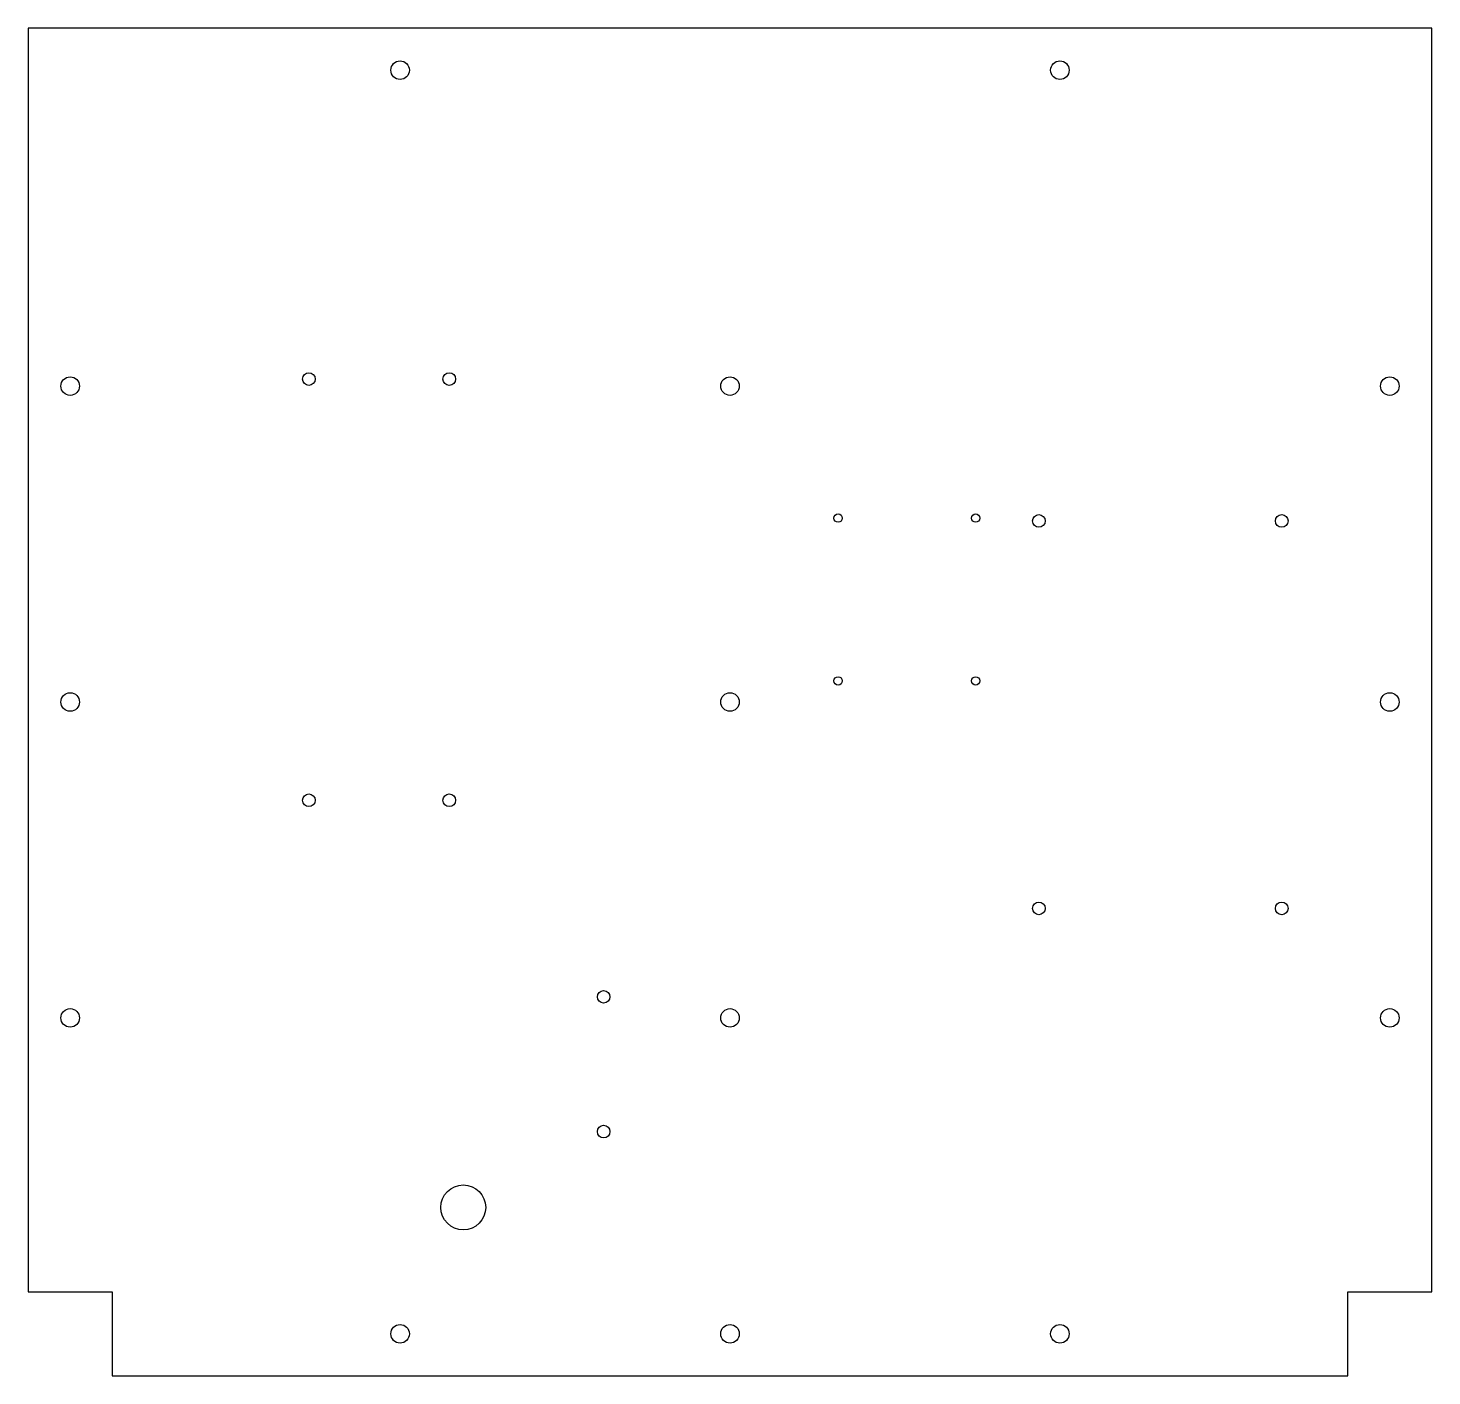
# Model space of a CAD drawing. Header units: millimetres. Extents: x -250 to 250, y -240 to 240.
import ezdxf

# ---------------------------------------------------------------- set-up
doc = ezdxf.new("R2010")
doc.units = ezdxf.units.MM
doc.layers.add('CUTOUTS', color=1, linetype='CONTINUOUS')
doc.layers.add('PERIMETER', color=5, linetype='CONTINUOUS')

msp = doc.modelspace()

# ---------------------------------------------------------------- linework, layer by layer
at = {"layer": 'CUTOUTS'}
for centre, radius in [((-117.5, 225), 3.3), ((117.5, 225), 3.3), ((-235, 112.5), 3.3), ((-150, 115), 2.25), ((-100, 115), 2.25), ((0, 112.5), 3.3), ((235, 112.5), 3.3), ((38.5, 65.5), 1.5), ((87.5, 65.5), 1.5), ((110, 64.5), 2.25), ((196.5, 64.5), 2.25), ((38.5, 7.5), 1.5), ((87.5, 7.5), 1.5), ((-235, 0), 3.3), ((0, 0), 3.3), ((235, 0), 3.3), ((-150, -35), 2.25), ((-100, -35), 2.25), ((110, -73.5), 2.25), ((196.5, -73.5), 2.25), ((-45, -105), 2.25), ((-235, -112.5), 3.3), ((0, -112.5), 3.3), ((235, -112.5), 3.3), ((-45, -153), 2.25), ((-95, -180), 8), ((-117.5, -225), 3.3), ((0, -225), 3.3), ((117.5, -225), 3.3)]:
    msp.add_circle(centre, radius, dxfattribs=at)
at = {"layer": 'PERIMETER'}
for p, q in [((250, 240), (-250, 240)), ((-250, 240), (-250, -210)), ((250, -210), (250, 240)), ((-250, -210), (-220, -210)), ((-220, -210), (-220, -240)), ((220, -240), (220, -210)), ((220, -210), (250, -210)), ((-220, -240), (220, -240))]:
    msp.add_line(p, q, dxfattribs=at)

doc.saveas('drawing.dxf')
